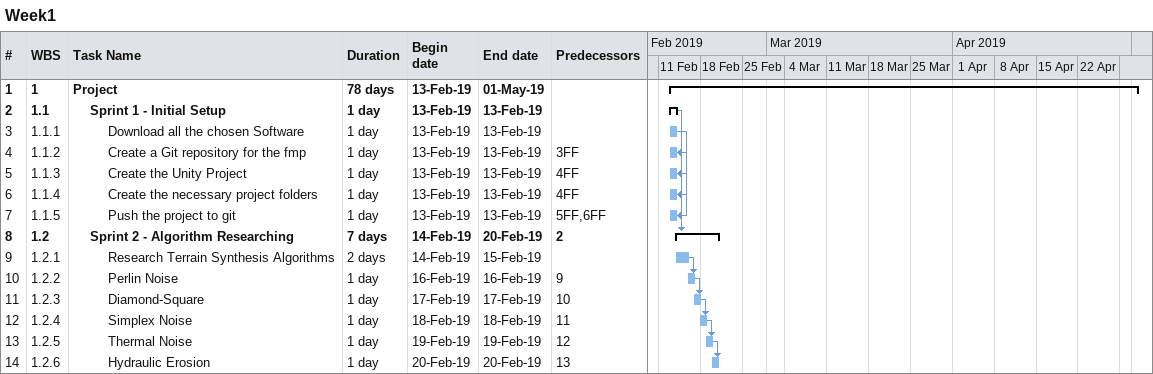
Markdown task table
Week1

| ID | WBS | Task | Duration | Start | Finish | Predecessors |
|---|---|---|---|---|---|---|
| 1 | 1 | **Project** | 78d | 2019-02-13 | 2019-05-01 |  |
| 2 | 1.1 | **Sprint 1 - Initial Setup** | 1d | 2019-02-13 | 2019-02-13 |  |
| 3 | 1.1.1 | Download all the chosen Software | 1d | 2019-02-13 | 2019-02-13 |  |
| 4 | 1.1.2 | Create a Git repository for the fmp | 1d | 2019-02-13 | 2019-02-13 | 3FF |
| 5 | 1.1.3 | Create the Unity Project | 1d | 2019-02-13 | 2019-02-13 | 4FF |
| 6 | 1.1.4 | Create the necessary project folders | 1d | 2019-02-13 | 2019-02-13 | 4FF |
| 7 | 1.1.5 | Push the project to git | 1d | 2019-02-13 | 2019-02-13 | 5FF, 6FF |
| 8 | 1.2 | **Sprint 2 - Algorithm Researching** | 7d | 2019-02-14 | 2019-02-20 | 2 |
| 9 | 1.2.1 | Research Terrain Synthesis Algorithms | 2d | 2019-02-14 | 2019-02-15 |  |
| 10 | 1.2.2 | Perlin Noise | 1d | 2019-02-16 | 2019-02-16 | 9 |
| 11 | 1.2.3 | Diamond-Square | 1d | 2019-02-17 | 2019-02-17 | 10 |
| 12 | 1.2.4 | Simplex Noise | 1d | 2019-02-18 | 2019-02-18 | 11 |
| 13 | 1.2.5 | Thermal Noise | 1d | 2019-02-19 | 2019-02-19 | 12 |
| 14 | 1.2.6 | Hydraulic Erosion | 1d | 2019-02-20 | 2019-02-20 | 13 |
